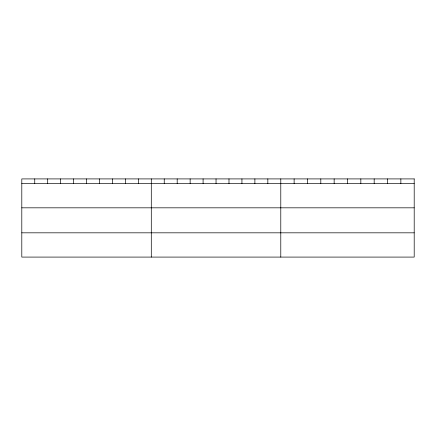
<?xml version="1.0" encoding="UTF-8"?>
<svg xmlns="http://www.w3.org/2000/svg" width="436" height="436" viewBox="0 0 436 436"><rect width="100%" height="100%" fill="white"/><g stroke="black" fill="none" stroke-linecap="round" stroke-linejoin="round"><path stroke-width="0.65" d="M21.8 183.561L414.2 183.561M21.8 207.825L414.2 207.825M21.8 232.824L414.2 232.824M400.858 178.913L400.858 183.561M387.517 178.913L387.517 183.561M374.175 178.913L374.175 183.561M360.834 178.913L360.834 183.561M347.492 178.913L347.492 183.561M334.15 178.913L334.15 183.561M320.809 178.913L320.809 183.561M307.467 178.913L307.467 183.561M294.126 178.913L294.126 183.561M280.784 178.913L280.784 257.087M267.835 178.913L267.835 183.561M254.886 178.913L254.886 183.561M241.936 178.913L241.936 183.561M228.987 178.913L228.987 183.561M216.038 178.913L216.038 183.561M203.089 178.913L203.089 183.561M190.14 178.913L190.14 183.561M177.19 178.913L177.19 183.561M164.241 178.913L164.241 183.561M151.292 178.913L151.292 257.087M138.343 178.913L138.343 183.561M125.394 178.913L125.394 183.561M112.444 178.913L112.444 183.561M99.495 178.913L99.495 183.561M86.546 178.913L86.546 183.561M73.597 178.913L73.597 183.561M60.648 178.913L60.648 183.561M47.698 178.913L47.698 183.561M34.749 178.913L34.749 183.561M414.2 178.913L21.8 178.913L21.8 257.087L414.2 257.087L414.2 178.913"/></g></svg>
